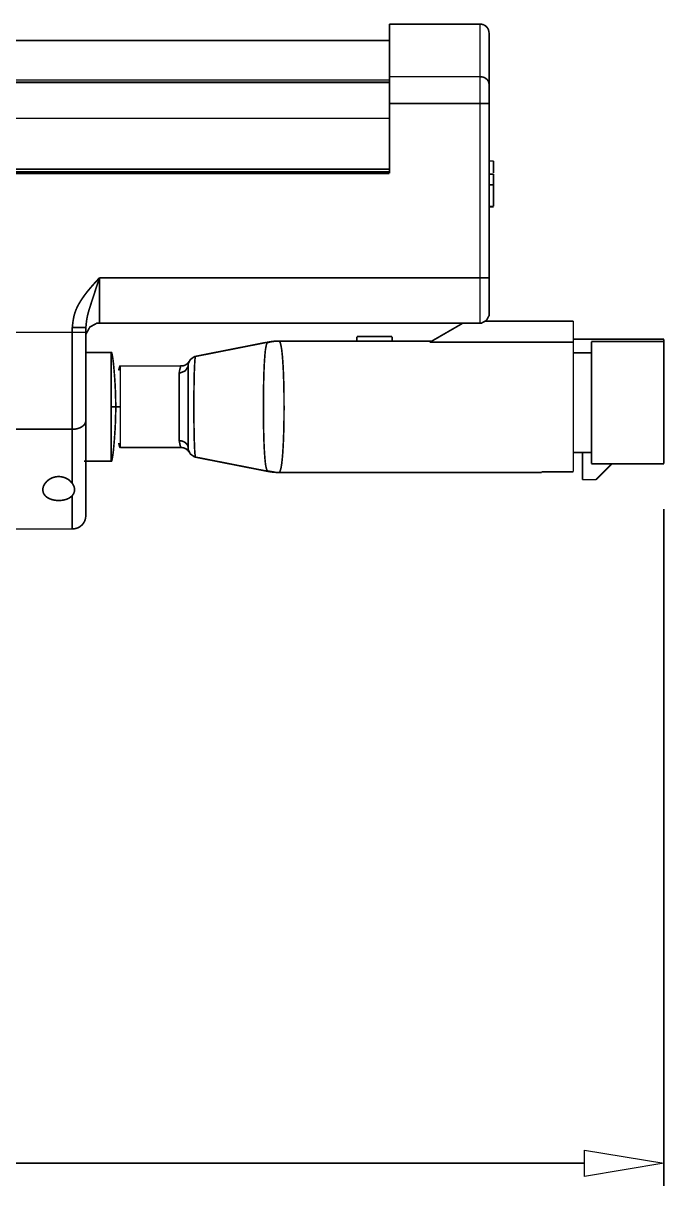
# Model space of a CAD drawing. Extents: x 0.54 to 10.46, y 0.74 to 7.76.
# Drawn here: x 5.853 to 6.967, y 3.991 to 6.012 of the extents above; entities that cross this region are included whole.
import ezdxf

# ---------------------------------------------------------------- set-up
doc = ezdxf.new("R2010")
doc.units = 0
doc.layers.get('0').update_dxf_attribs({"linetype": 'CONTINUOUS'})

msp = doc.modelspace()

# ---------------------------------------------------------------- linework, layer by layer
at = {"color": 0, "const_width": 0.00278}
for points in [[(6.64611, 6.0109), (6.48872, 6.0109)], [(6.48872, 6.0109), (6.48872, 5.91949)], [(6.66183, 5.99517), (6.66178, 5.99556), (6.66178, 5.99593), (6.66162, 5.99707), (6.66157, 5.9975), (6.66151, 5.99783), (6.66146, 5.99826), (6.6614, 5.99858), (6.66118, 5.99935), (6.66114, 5.99972), (6.66092, 6.00049), (6.66081, 6.00082), (6.66049, 6.00157), (6.66038, 6.0019), (6.66015, 6.00222), (6.66, 6.00261), (6.65983, 6.00293), (6.65875, 6.00456), (6.65853, 6.00483), (6.65826, 6.00515), (6.65804, 6.00543), (6.65776, 6.00575), (6.65668, 6.00683), (6.65636, 6.00706), (6.65608, 6.00732), (6.65576, 6.00754), (6.65549, 6.00782), (6.65419, 6.00868), (6.65386, 6.00885), (6.65354, 6.00906), (6.65321, 6.00922), (6.65283, 6.00939), (6.6525, 6.00956), (6.65213, 6.00971), (6.65181, 6.00982), (6.65142, 6.00993), (6.65104, 6.0101), (6.65067, 6.01014), (6.65033, 6.01025), (6.64996, 6.01036), (6.64919, 6.01047), (6.64882, 6.01058), (6.64768, 6.01074), (6.64725, 6.01074), (6.64611, 6.0109)], [(6.48872, 5.98258), (1.84571, 5.98258)], [(6.66183, 5.99517), (6.66183, 5.90619)], [(6.48872, 5.90978), (1.84571, 5.90978)], [(6.48872, 5.91949), (6.64611, 5.91949)], [(6.48872, 5.91949), (6.48872, 5.87294)], [(6.64611, 5.91949), (6.64611, 5.87294)], [(6.66183, 5.90619), (6.66174, 5.90707), (6.66162, 5.9075), (6.66151, 5.90836), (6.66129, 5.90924), (6.66118, 5.90961), (6.66097, 5.91049), (6.66081, 5.91086), (6.66064, 5.91129), (6.66043, 5.91168), (6.66026, 5.91211), (6.66, 5.91249), (6.65978, 5.91287), (6.6595, 5.91325), (6.65924, 5.91357), (6.6589, 5.91396), (6.65864, 5.91428), (6.65831, 5.91461), (6.65799, 5.91499), (6.65761, 5.91531), (6.65722, 5.91558), (6.65647, 5.91624), (6.65608, 5.9165), (6.65565, 5.91678), (6.65528, 5.91704), (6.65483, 5.91726), (6.6544, 5.91754), (6.65397, 5.91775), (6.65349, 5.91797), (6.65306, 5.91813), (6.65256, 5.91835), (6.65213, 5.91851), (6.65164, 5.91868), (6.64919, 5.91922), (6.64865, 5.91928), (6.64768, 5.91938), (6.64714, 5.91943), (6.6466, 5.91943), (6.64611, 5.91949)], [(6.66183, 5.90619), (6.66183, 5.87294)], [(6.48872, 5.75157), (6.48872, 5.87294)], [(6.48872, 5.87294), (6.64611, 5.87294)], [(6.64611, 5.87294), (6.64611, 5.57021)], [(6.64611, 5.87294), (6.66183, 5.87294)], [(6.66183, 5.87294), (6.66183, 5.57021)], [(6.66971, 5.77311), (6.66183, 5.77311)], [(6.66971, 5.75217), (6.66971, 5.77311)], [(6.48872, 5.75418), (1.84571, 5.75418)], [(6.48872, 5.75157), (5.81982, 5.75157)], [(6.66971, 5.75028), (6.66183, 5.75028)], [(6.66971, 5.75022), (6.66183, 5.75022)], [(6.66971, 5.75022), (6.66971, 5.73167)], [(6.66183, 5.73167), (6.66971, 5.73167)], [(6.66971, 5.69433), (6.66971, 5.73167)], [(6.66971, 5.69433), (6.66183, 5.69433)], [(6.66183, 5.69331), (6.66971, 5.69331)], [(5.98508, 5.57021), (5.9834, 5.56836), (5.98167, 5.56646), (5.97831, 5.56278), (5.97661, 5.56087), (5.97493, 5.55903), (5.97157, 5.55524), (5.96832, 5.55143), (5.96669, 5.54949), (5.96511, 5.54758), (5.96354, 5.54563), (5.96203, 5.54362), (5.96044, 5.54161), (5.95893, 5.53961), (5.95751, 5.53754), (5.95606, 5.53554), (5.95324, 5.53131), (5.95188, 5.52919), (5.95057, 5.52701), (5.94933, 5.52479), (5.94808, 5.52263), (5.94694, 5.52035), (5.94586, 5.51807), (5.94482, 5.51579), (5.94385, 5.51346), (5.94299, 5.51112), (5.94217, 5.50874), (5.94146, 5.50635), (5.94086, 5.5039), (5.94032, 5.50146), (5.93983, 5.49903), (5.93907, 5.49403), (5.93842, 5.48904), (5.93815, 5.48649), (5.93788, 5.484)], [(5.96143, 5.484), (5.96164, 5.48583), (5.96197, 5.48942), (5.96218, 5.49126), (5.96235, 5.49306), (5.96257, 5.49485), (5.96283, 5.49664), (5.96311, 5.49849), (5.96343, 5.50028), (5.96376, 5.50201), (5.96414, 5.50379), (5.96451, 5.50553), (5.965, 5.50732), (5.96544, 5.50906), (5.96593, 5.51085), (5.96642, 5.51258), (5.96804, 5.51779), (5.96858, 5.51958), (5.96918, 5.52132), (5.96972, 5.52306), (5.97032, 5.52485), (5.97086, 5.52658), (5.97146, 5.52838), (5.972, 5.53011), (5.97319, 5.53369), (5.97374, 5.53549), (5.97613, 5.54264), (5.97672, 5.54449), (5.97726, 5.54628), (5.97786, 5.54812), (5.97846, 5.54992), (5.98383, 5.56651), (5.98449, 5.56836), (5.98508, 5.57021)], [(5.98508, 5.57021), (5.98508, 5.49154)], [(6.64611, 5.57021), (5.98508, 5.57021)], [(6.64611, 5.57021), (6.64611, 5.49154)], [(6.66183, 5.57021), (6.64611, 5.57021)], [(6.66183, 5.50726), (6.66183, 5.57021)], [(6.64611, 5.49154), (6.64887, 5.49154), (6.65722, 5.49615), (6.66183, 5.5045), (6.66183, 5.50726)], [(5.81982, 5.47542), (5.93782, 5.47542)], [(5.93782, 5.484), (5.96143, 5.484)], [(5.93782, 5.484), (5.93782, 5.47542)], [(5.93782, 5.47542), (5.93782, 5.30707)], [(5.96143, 5.47542), (5.93788, 5.47542)], [(5.96143, 5.484), (5.96143, 5.47542)], [(5.96143, 5.32254), (5.96143, 5.47542)], [(5.98508, 5.49154), (5.9809, 5.49154), (5.96837, 5.48465), (5.96149, 5.47211), (5.96149, 5.46789)], [(5.98508, 5.49154), (6.64611, 5.49154)], [(6.6166, 5.49154), (6.55881, 5.45817)], [(6.65593, 5.49496), (6.80821, 5.49496)], [(6.80821, 5.45817), (6.80821, 5.49496)], [(6.27806, 5.45856), (6.15201, 5.43371)], [(6.27642, 5.45742), (6.27621, 5.45703), (6.27588, 5.45617), (6.27539, 5.45469), (6.27518, 5.45415), (6.27501, 5.45356), (6.27468, 5.45226), (6.27453, 5.4515), (6.27419, 5.44987), (6.27399, 5.449), (6.27382, 5.44803), (6.27371, 5.44706), (6.27339, 5.44499), (6.27322, 5.4439), (6.27311, 5.44276), (6.273, 5.44157), (6.27285, 5.44038), (6.27263, 5.43788), (6.27251, 5.43658), (6.2724, 5.43522), (6.27229, 5.43381), (6.27219, 5.43246), (6.27208, 5.43099), (6.27175, 5.42643), (6.27165, 5.42486), (6.27154, 5.42324), (6.27143, 5.42156), (6.27138, 5.41992), (6.27115, 5.41644), (6.27111, 5.41471), (6.27106, 5.41292), (6.27094, 5.41114), (6.27083, 5.40744), (6.27072, 5.40365), (6.27067, 5.40169), (6.27056, 5.39974), (6.27051, 5.39779), (6.2704, 5.39378), (6.27035, 5.39171), (6.27035, 5.38971), (6.27029, 5.38758), (6.27024, 5.38553), (6.27018, 5.3834), (6.27018, 5.38129), (6.27007, 5.37706), (6.27007, 5.37489), (6.27001, 5.37272), (6.27001, 5.37056), (6.26997, 5.36838), (6.26997, 5.36399), (6.26992, 5.36176), (6.26992, 5.35508), (6.26986, 5.35286), (6.26986, 5.33951), (6.26992, 5.33729), (6.26992, 5.33062), (6.26997, 5.3284), (6.26997, 5.32406), (6.27001, 5.32183), (6.27001, 5.31967), (6.27007, 5.31749), (6.27007, 5.31538), (6.27013, 5.31321), (6.27018, 5.31108), (6.27018, 5.30897), (6.27024, 5.30686), (6.27035, 5.30274), (6.27035, 5.30067), (6.2704, 5.29867), (6.27046, 5.2966), (6.27051, 5.29465), (6.27056, 5.29264), (6.27067, 5.29069), (6.27083, 5.285), (6.27094, 5.28131), (6.27106, 5.27946), (6.27111, 5.27767), (6.27115, 5.27593), (6.27126, 5.27419), (6.27138, 5.27251), (6.27143, 5.27083), (6.27175, 5.26594), (6.27197, 5.26292), (6.27219, 5.25999), (6.2724, 5.25717), (6.27251, 5.25586), (6.27263, 5.2545), (6.27285, 5.25201), (6.273, 5.25082), (6.27322, 5.24854), (6.27339, 5.2474), (6.27371, 5.24533), (6.27382, 5.24436), (6.27399, 5.24343), (6.27419, 5.24251), (6.27453, 5.24089), (6.27485, 5.23947), (6.27501, 5.23882), (6.27518, 5.23828), (6.27539, 5.23768), (6.27572, 5.23671), (6.27621, 5.2354), (6.27642, 5.23497)], [(6.27642, 5.45742), (6.27701, 5.45757), (6.27832, 5.4579), (6.27892, 5.45806), (6.27957, 5.45822), (6.28017, 5.45833), (6.28147, 5.45865), (6.28212, 5.45876), (6.28271, 5.45893), (6.28467, 5.45925), (6.28526, 5.45936), (6.28657, 5.45958), (6.28717, 5.45969), (6.28847, 5.45979), (6.28911, 5.4599), (6.29107, 5.46007), (6.29172, 5.46007), (6.29232, 5.46013), (6.29297, 5.46018), (6.29362, 5.46018), (6.29428, 5.46024), (6.29492, 5.46024), (6.29557, 5.46029), (6.29688, 5.46029)], [(6.27642, 5.45742), (6.27642, 5.45742), (6.27647, 5.45751), (6.27647, 5.45751), (6.27658, 5.45763), (6.27658, 5.45763), (6.27664, 5.45774), (6.27664, 5.45774), (6.27664, 5.45779), (6.27669, 5.45785), (6.27669, 5.45785), (6.27669, 5.45785), (6.27681, 5.4579), (6.27681, 5.4579), (6.27681, 5.45796), (6.27686, 5.45801), (6.27686, 5.45801), (6.27686, 5.45801), (6.27696, 5.45806), (6.27696, 5.45806), (6.27696, 5.45811), (6.27707, 5.45811), (6.27707, 5.45811), (6.27707, 5.45817), (6.27718, 5.45822), (6.27718, 5.45822), (6.27718, 5.45822), (6.27729, 5.45828), (6.27729, 5.45828), (6.27729, 5.45828), (6.2774, 5.45833), (6.2774, 5.45833), (6.2774, 5.45833), (6.27756, 5.45839), (6.27756, 5.45839), (6.27756, 5.45839), (6.27767, 5.45839), (6.27767, 5.45839), (6.27783, 5.45844), (6.27783, 5.45844), (6.27794, 5.4585), (6.27794, 5.4585), (6.27806, 5.45856)], [(6.29688, 5.46029), (6.29324, 5.46029), (6.29286, 5.46024), (6.29167, 5.46024), (6.29129, 5.46018), (6.29053, 5.46018), (6.29021, 5.46013), (6.28982, 5.46013), (6.28944, 5.46007), (6.28907, 5.46007), (6.28868, 5.46001), (6.28836, 5.45996), (6.28797, 5.45996), (6.2876, 5.4599), (6.28728, 5.45985), (6.28689, 5.45985), (6.285, 5.45958), (6.28461, 5.45958), (6.28386, 5.45947), (6.28347, 5.45936), (6.28082, 5.45899), (6.28039, 5.45893), (6.28, 5.45882), (6.27924, 5.45871), (6.27881, 5.45865), (6.27849, 5.45861), (6.27806, 5.45856)], [(6.30572, 5.34619), (6.30567, 5.3481), (6.30567, 5.35926), (6.30561, 5.36111), (6.30561, 5.36664), (6.30556, 5.36849), (6.30556, 5.37033), (6.3055, 5.37218), (6.3055, 5.37397), (6.30544, 5.37582), (6.30539, 5.37761), (6.30539, 5.37939), (6.30533, 5.38118), (6.30533, 5.38297), (6.30524, 5.38644), (6.30518, 5.38824), (6.30512, 5.38997), (6.30507, 5.39165), (6.30501, 5.39339), (6.30485, 5.39844), (6.30479, 5.40007), (6.30474, 5.40175), (6.30469, 5.40338), (6.30464, 5.40494), (6.30453, 5.40657), (6.30442, 5.40972), (6.30431, 5.41124), (6.30419, 5.41428), (6.3041, 5.41575), (6.30404, 5.41726), (6.30393, 5.41868), (6.30382, 5.42014), (6.30376, 5.42156), (6.30365, 5.42296), (6.3036, 5.42432), (6.3035, 5.42567), (6.30317, 5.42958), (6.30311, 5.43083), (6.3029, 5.43332), (6.30279, 5.43451), (6.30246, 5.43793), (6.30236, 5.43901), (6.30219, 5.44011), (6.30186, 5.44319), (6.30176, 5.44412), (6.3016, 5.4451), (6.30149, 5.44601), (6.30138, 5.44689), (6.30122, 5.44775), (6.30111, 5.44862), (6.30094, 5.44938), (6.30083, 5.45019), (6.30072, 5.45096), (6.3004, 5.45236), (6.30024, 5.45301), (6.30013, 5.45367), (6.29981, 5.45486), (6.29969, 5.4554), (6.29953, 5.45594), (6.29921, 5.45692), (6.2991, 5.45736), (6.29893, 5.45779), (6.29878, 5.45817), (6.29844, 5.45882), (6.29833, 5.4591), (6.29818, 5.45936), (6.29769, 5.45985), (6.29719, 5.46018), (6.29688, 5.46029)], [(6.29688, 5.46029), (6.56256, 5.46029)], [(6.43235, 5.46821), (6.43235, 5.46029)], [(6.49343, 5.46821), (6.43235, 5.46821)], [(6.49343, 5.46821), (6.49343, 5.46029)], [(6.55881, 5.45817), (6.80821, 5.45817)], [(6.9656, 5.46343), (6.80821, 5.46343)], [(6.80821, 5.23318), (6.80821, 5.45817)], [(6.83968, 5.45953), (6.9656, 5.45953)], [(6.83968, 5.45953), (6.83968, 5.24707)], [(6.9656, 5.46343), (6.9656, 5.45953)], [(6.9656, 5.45953), (6.9656, 5.24707)], [(6.00553, 5.44065), (5.96143, 5.44065)], [(6.00738, 5.43522), (6.00732, 5.4356), (6.00722, 5.43599), (6.00717, 5.43631), (6.00711, 5.43668), (6.00694, 5.43767), (6.00678, 5.43847), (6.00667, 5.43892), (6.00657, 5.43907), (6.00651, 5.43929), (6.00651, 5.43946), (6.00646, 5.43956), (6.00635, 5.43972), (6.00618, 5.44006), (6.00613, 5.44011), (6.00608, 5.44021), (6.00603, 5.44026), (6.00597, 5.44032), (6.00597, 5.44032), (6.00592, 5.44038), (6.00586, 5.44043), (6.00586, 5.44043), (6.00575, 5.44054), (6.00575, 5.44054), (6.00564, 5.4406), (6.00564, 5.4406), (6.00564, 5.4406), (6.00553, 5.44065), (6.00553, 5.44065)], [(6.00553, 5.44065), (6.00553, 5.43599)], [(6.0134, 5.34619), (6.01335, 5.34825), (6.01335, 5.35032), (6.01324, 5.35444), (6.01324, 5.3565), (6.01313, 5.36062), (6.01313, 5.36268), (6.01307, 5.36469), (6.01303, 5.36675), (6.01292, 5.36876), (6.01286, 5.37082), (6.01281, 5.37283), (6.01258, 5.37685), (6.01253, 5.37879), (6.01243, 5.38081), (6.01221, 5.38471), (6.01178, 5.39231), (6.01161, 5.39415), (6.01139, 5.39774), (6.01124, 5.39953), (6.01112, 5.40126), (6.01096, 5.40294), (6.01085, 5.40462), (6.01074, 5.40625), (6.01058, 5.40788), (6.01047, 5.40944), (6.01031, 5.41103), (6.01019, 5.41254), (6.01004, 5.41401), (6.00993, 5.41547), (6.00976, 5.41689), (6.00965, 5.41829), (6.0095, 5.41971), (6.00939, 5.42101), (6.00922, 5.42231), (6.00911, 5.42356), (6.00896, 5.42475), (6.00885, 5.42589), (6.00868, 5.42703), (6.00857, 5.42806), (6.0084, 5.42904), (6.00831, 5.42996), (6.00814, 5.43078), (6.00792, 5.4324), (6.00776, 5.43311), (6.00765, 5.43381), (6.00749, 5.43451), (6.00738, 5.43522)], [(6.80821, 5.43983), (6.83968, 5.43983)], [(6.02126, 5.41704), (6.02121, 5.41704), (6.02115, 5.41699), (6.02115, 5.41699), (6.02106, 5.41699), (6.02106, 5.41699), (6.021, 5.41694), (6.021, 5.41694), (6.021, 5.41694), (6.02089, 5.41689), (6.02089, 5.41689), (6.02089, 5.41689), (6.02078, 5.41683), (6.02078, 5.41683), (6.02067, 5.41672), (6.02061, 5.41672), (6.02056, 5.41661), (6.02056, 5.41661), (6.02051, 5.41661), (6.02046, 5.4165), (6.02046, 5.4165), (6.0204, 5.41644), (6.02018, 5.41601), (6.02018, 5.4159), (6.02007, 5.41581), (6.01981, 5.41499), (6.01981, 5.41476), (6.01964, 5.41411)], [(6.12711, 5.41704), (6.02126, 5.41704)], [(6.12358, 5.40517), (6.12554, 5.405), (6.13411, 5.40853), (6.13911, 5.41629), (6.13932, 5.41824)], [(6.14106, 5.42551), (6.1409, 5.42518), (6.14074, 5.42492), (6.14051, 5.42458), (6.14031, 5.42432), (6.14014, 5.42399), (6.13992, 5.42372), (6.13971, 5.42339), (6.13954, 5.42312), (6.13926, 5.42285), (6.13906, 5.42253), (6.13883, 5.42231), (6.13861, 5.42199), (6.13786, 5.42122), (6.13704, 5.42057), (6.13678, 5.42031), (6.1365, 5.42008), (6.13618, 5.41992), (6.1359, 5.41971), (6.13558, 5.41949), (6.13525, 5.41932), (6.13499, 5.41911), (6.134, 5.41862), (6.13374, 5.41846), (6.13336, 5.41829), (6.13303, 5.41818), (6.13271, 5.41803), (6.13206, 5.41781), (6.13167, 5.41769), (6.13135, 5.41758), (6.13103, 5.41754), (6.13064, 5.41743), (6.13032, 5.41737), (6.12993, 5.41732), (6.12961, 5.41726), (6.12924, 5.41721), (6.1289, 5.41715), (6.12858, 5.41715), (6.12819, 5.4171), (6.12782, 5.4171), (6.1275, 5.41704), (6.12711, 5.41704)], [(6.15201, 5.43371), (6.15018, 5.43338), (6.1429, 5.42828), (6.13932, 5.42079), (6.13932, 5.41824)], [(6.13932, 5.41824), (6.13932, 5.27414)], [(6.15201, 5.43371), (6.15181, 5.43326), (6.15169, 5.433), (6.15158, 5.43261), (6.15142, 5.43218), (6.15132, 5.43158), (6.15126, 5.43088), (6.15115, 5.43007), (6.15104, 5.4291), (6.15093, 5.42806), (6.15082, 5.42686), (6.15072, 5.42562), (6.15061, 5.42426), (6.15056, 5.42275), (6.15044, 5.42122), (6.15039, 5.41954), (6.15028, 5.41781), (6.15018, 5.41601), (6.15012, 5.41407), (6.15001, 5.41206), (6.14996, 5.41), (6.1499, 5.40782), (6.14979, 5.4056), (6.14974, 5.40326), (6.14968, 5.40088), (6.14963, 5.39844), (6.14958, 5.39589), (6.14947, 5.39068), (6.14942, 5.38797), (6.14936, 5.38519), (6.14931, 5.38238), (6.14931, 5.37956), (6.14919, 5.37369), (6.14919, 5.37076), (6.14914, 5.36778), (6.14914, 5.36475), (6.14908, 5.36171), (6.14908, 5.33083), (6.14914, 5.32781), (6.14914, 5.32476), (6.14919, 5.32178), (6.14919, 5.31885), (6.14931, 5.31299), (6.14931, 5.31017), (6.14942, 5.30464), (6.14947, 5.30192), (6.14958, 5.29671), (6.14963, 5.29417), (6.14968, 5.29172), (6.14979, 5.28694), (6.1499, 5.28467), (6.15001, 5.28033), (6.15012, 5.27832), (6.15018, 5.27636), (6.15028, 5.27453), (6.15039, 5.27274), (6.15044, 5.27106), (6.15056, 5.26953), (6.15061, 5.26807), (6.15072, 5.26676), (6.15082, 5.26563), (6.15093, 5.26454), (6.15104, 5.26361), (6.15115, 5.26281), (6.15121, 5.2621), (6.15132, 5.26144), (6.15142, 5.26085), (6.15158, 5.26036), (6.15181, 5.2595), (6.15201, 5.25874)], [(6.01958, 5.41411), (6.01833, 5.40918)], [(6.12358, 5.40517), (6.12358, 5.28728)], [(6.00553, 5.34619), (6.0134, 5.34619)], [(6.00726, 5.25646), (6.00738, 5.25717), (6.00754, 5.25786), (6.00776, 5.25928), (6.00792, 5.2601), (6.00803, 5.26085), (6.00819, 5.26172), (6.00831, 5.26258), (6.00846, 5.26357), (6.00857, 5.2646), (6.00874, 5.26563), (6.00885, 5.26676), (6.009, 5.26796), (6.00917, 5.26921), (6.00928, 5.27051), (6.00944, 5.27181), (6.00956, 5.27317), (6.00971, 5.27458), (6.00982, 5.27599), (6.00999, 5.2775), (6.0101, 5.27897), (6.01025, 5.28049), (6.01036, 5.28207), (6.01053, 5.28364), (6.01064, 5.28526), (6.01079, 5.28694), (6.0109, 5.28863), (6.01107, 5.29031), (6.01118, 5.2921), (6.01133, 5.29389), (6.01144, 5.29568), (6.01156, 5.29753), (6.01172, 5.29937), (6.01193, 5.30317), (6.0121, 5.30512), (6.01215, 5.30707), (6.01226, 5.30903), (6.01258, 5.31506), (6.01269, 5.31711), (6.01275, 5.31912), (6.01286, 5.32118), (6.01303, 5.32736), (6.01307, 5.32949), (6.01318, 5.33361), (6.01324, 5.33572), (6.01329, 5.33778), (6.01329, 5.3399), (6.01335, 5.34201), (6.01335, 5.34413), (6.0134, 5.34619)], [(6.0134, 5.34619), (6.02126, 5.34619)], [(6.29688, 5.2321), (6.29704, 5.23215), (6.29719, 5.23226), (6.29742, 5.23236), (6.29775, 5.23258), (6.29812, 5.23296), (6.29844, 5.23351), (6.29893, 5.23465), (6.29943, 5.23611), (6.29992, 5.2379), (6.30007, 5.23856), (6.3004, 5.23996), (6.30057, 5.24072), (6.30072, 5.24154), (6.30083, 5.24235), (6.30117, 5.24408), (6.30126, 5.24501), (6.3016, 5.24696), (6.30171, 5.24799), (6.30181, 5.24908), (6.30197, 5.25011), (6.30208, 5.25125), (6.30225, 5.25239), (6.30246, 5.25478), (6.30257, 5.25603), (6.30274, 5.25726), (6.30296, 5.25988), (6.30317, 5.26258), (6.30339, 5.2654), (6.3036, 5.26833), (6.30371, 5.26986), (6.30376, 5.27138), (6.3041, 5.2761), (6.30414, 5.27772), (6.30425, 5.27935), (6.30431, 5.28103), (6.30442, 5.28271), (6.30447, 5.2844), (6.30458, 5.28614), (6.30464, 5.28787), (6.30469, 5.28965), (6.30474, 5.29139), (6.30479, 5.29324), (6.3049, 5.29503), (6.30507, 5.30057), (6.30528, 5.30817), (6.30533, 5.31011), (6.30533, 5.31207), (6.30539, 5.31396), (6.30544, 5.31597), (6.30544, 5.31793), (6.3055, 5.31993), (6.30556, 5.32189), (6.30556, 5.32389), (6.30561, 5.3259), (6.30561, 5.32992), (6.30567, 5.33192), (6.30567, 5.34006), (6.30572, 5.34212), (6.30572, 5.34619)], [(5.93782, 5.30707), (5.93853, 5.30713), (5.93983, 5.30724), (5.94054, 5.30724), (5.94119, 5.30729), (5.94185, 5.3074), (5.94314, 5.30751), (5.9451, 5.30783), (5.94569, 5.30794), (5.94635, 5.30811), (5.94694, 5.30826), (5.9476, 5.30843), (5.94819, 5.3086), (5.94879, 5.30881), (5.94933, 5.30903), (5.95053, 5.30946), (5.95107, 5.30974), (5.95161, 5.30994), (5.95215, 5.31022), (5.95264, 5.31049), (5.95318, 5.31076), (5.95367, 5.31108), (5.95415, 5.31136), (5.95458, 5.31168), (5.95508, 5.31196), (5.95638, 5.31293), (5.95676, 5.31332), (5.95719, 5.31364), (5.95757, 5.31401), (5.9579, 5.3144), (5.95828, 5.31472), (5.95856, 5.31511), (5.95921, 5.31586), (5.95947, 5.31629), (5.95975, 5.31668), (5.95996, 5.31706), (5.96018, 5.31749), (5.96039, 5.31787), (5.96056, 5.31831), (5.96072, 5.31868), (5.96089, 5.31912), (5.96121, 5.32042), (5.96126, 5.32081), (5.96143, 5.3221), (5.96143, 5.32254)], [(5.96143, 5.32254), (5.96126, 5.32124), (5.96115, 5.32081), (5.9611, 5.32042), (5.96067, 5.31868), (5.9605, 5.31831), (5.96035, 5.31787), (5.96013, 5.31749), (5.95996, 5.31706), (5.95969, 5.31668), (5.95947, 5.31629), (5.95921, 5.31586), (5.95888, 5.31549), (5.95861, 5.31511), (5.95828, 5.31472), (5.95719, 5.31364), (5.95676, 5.31332), (5.95638, 5.31293), (5.95508, 5.31196), (5.95458, 5.31168), (5.95415, 5.31136), (5.95367, 5.31108), (5.95313, 5.31076), (5.95264, 5.31049), (5.9521, 5.31022), (5.95161, 5.30994), (5.95101, 5.30974), (5.95047, 5.30946), (5.94993, 5.30925), (5.94933, 5.30903), (5.94879, 5.30881), (5.94819, 5.3086), (5.94754, 5.30843), (5.94635, 5.30811), (5.94504, 5.30778), (5.94444, 5.30767), (5.94314, 5.30746), (5.94249, 5.3074), (5.94185, 5.30729), (5.94119, 5.30724), (5.94049, 5.30718), (5.93983, 5.30718), (5.93918, 5.30713), (5.93853, 5.30713), (5.93788, 5.30707)], [(5.96143, 5.1575), (5.96143, 5.32254)], [(5.81982, 5.30707), (5.93782, 5.30707)], [(5.93782, 5.30707), (5.93782, 5.21317)], [(6.01839, 5.28321), (6.0185, 5.28267), (6.01861, 5.28233), (6.01872, 5.28179), (6.01882, 5.28147), (6.01888, 5.28119), (6.01899, 5.28087), (6.0191, 5.28033), (6.01921, 5.28006), (6.01926, 5.27974), (6.01932, 5.27946), (6.01942, 5.27914), (6.01947, 5.27881), (6.01958, 5.27854), (6.01964, 5.27821), (6.01969, 5.27794), (6.01981, 5.27761), (6.01986, 5.27735), (6.01992, 5.27713), (6.02001, 5.27692), (6.02013, 5.27647), (6.02024, 5.27632), (6.02029, 5.27621), (6.02035, 5.27604), (6.0204, 5.27593), (6.02056, 5.27576), (6.02061, 5.27567), (6.02072, 5.27561), (6.02083, 5.2755), (6.02094, 5.2755), (6.02094, 5.2755), (6.02106, 5.27544), (6.02106, 5.27544), (6.02106, 5.27544), (6.02121, 5.27539), (6.02121, 5.27539)], [(6.02126, 5.27539), (6.12711, 5.27539)], [(6.13932, 5.27414), (6.13911, 5.27544), (6.13911, 5.27576), (6.139, 5.27642), (6.13894, 5.27669), (6.13883, 5.27701), (6.13878, 5.27735), (6.13867, 5.27767), (6.13857, 5.27794), (6.13846, 5.27826), (6.1384, 5.2786), (6.13824, 5.27886), (6.13813, 5.27919), (6.13797, 5.27946), (6.13781, 5.27979), (6.13764, 5.28006), (6.13743, 5.28033), (6.1371, 5.28087), (6.13644, 5.28168), (6.13618, 5.28196), (6.13596, 5.28222), (6.13547, 5.28271), (6.13519, 5.28293), (6.13499, 5.28321), (6.13417, 5.28386), (6.13385, 5.28407), (6.13357, 5.28429), (6.13325, 5.28444), (6.13297, 5.28467), (6.13265, 5.28489), (6.13135, 5.28554), (6.13097, 5.28569), (6.13064, 5.28586), (6.13032, 5.28597), (6.12993, 5.28614), (6.12961, 5.28624), (6.12885, 5.28646), (6.12853, 5.28657), (6.12815, 5.28668), (6.12739, 5.28678), (6.12701, 5.28689), (6.12668, 5.28689), (6.12631, 5.28694), (6.12587, 5.287), (6.12472, 5.28717), (6.12435, 5.28717), (6.12358, 5.28728)], [(6.12711, 5.27539), (6.1275, 5.27533), (6.12782, 5.27533), (6.12858, 5.27522), (6.1289, 5.27522), (6.12924, 5.27518), (6.12961, 5.27512), (6.12993, 5.27507), (6.13069, 5.27496), (6.13103, 5.2749), (6.13167, 5.27468), (6.13206, 5.27458), (6.13271, 5.27436), (6.13303, 5.27419), (6.13336, 5.27408), (6.13374, 5.27393), (6.134, 5.27376), (6.13499, 5.27328), (6.13531, 5.27306), (6.13558, 5.27289), (6.1359, 5.27274), (6.13618, 5.27251), (6.1365, 5.27229), (6.13732, 5.27165), (6.13758, 5.27138), (6.13786, 5.27115), (6.13813, 5.27089), (6.1384, 5.27067), (6.13926, 5.26958), (6.13954, 5.26932), (6.13971, 5.26899), (6.13992, 5.26872), (6.14014, 5.26839), (6.14031, 5.26812), (6.14051, 5.26779), (6.14074, 5.26753), (6.1409, 5.26719), (6.14111, 5.26687)], [(6.13932, 5.27414), (6.13932, 5.27165), (6.1429, 5.26417), (6.15018, 5.25906), (6.15201, 5.25868)], [(6.00553, 5.25179), (6.00553, 5.25179), (6.00564, 5.25179), (6.00564, 5.25179), (6.00564, 5.25185), (6.00575, 5.25185), (6.00575, 5.25185), (6.00575, 5.2519), (6.00586, 5.2519), (6.00586, 5.2519), (6.00586, 5.2519), (6.00592, 5.25201), (6.00592, 5.25201), (6.00592, 5.25206), (6.00603, 5.25211), (6.00603, 5.25211), (6.00618, 5.25222), (6.00618, 5.25233), (6.00624, 5.25239), (6.00635, 5.25261), (6.0064, 5.25276), (6.00646, 5.25288), (6.00662, 5.25336), (6.00683, 5.25424), (6.00689, 5.2545), (6.00694, 5.25483), (6.007, 5.2551), (6.00717, 5.25608), (6.00722, 5.25646)], [(6.00553, 5.25581), (6.00553, 5.25179)], [(6.27806, 5.23389), (6.15201, 5.25868)], [(6.83968, 5.26671), (6.80821, 5.26671)], [(6.82394, 5.21951), (6.82394, 5.26671)], [(5.95811, 5.25179), (6.00553, 5.25179)], [(6.27642, 5.23497), (6.27806, 5.23454), (6.29215, 5.2321), (6.29688, 5.2321)], [(6.27806, 5.23389), (6.27794, 5.23394), (6.27789, 5.23394), (6.27778, 5.23394), (6.27778, 5.23394), (6.27767, 5.234), (6.27767, 5.234), (6.27756, 5.23406), (6.27756, 5.23406), (6.2775, 5.23406), (6.2774, 5.2341), (6.2774, 5.2341), (6.2774, 5.2341), (6.27729, 5.23415), (6.27729, 5.23415), (6.27718, 5.23421), (6.27718, 5.23421), (6.27707, 5.23426), (6.27707, 5.23426), (6.27696, 5.23432), (6.27692, 5.23438), (6.27686, 5.23443), (6.27686, 5.23443), (6.27686, 5.23443), (6.27681, 5.23449), (6.27681, 5.23449), (6.27675, 5.23454), (6.27669, 5.2346), (6.27669, 5.2346), (6.27664, 5.23469), (6.27664, 5.23469), (6.27658, 5.23475), (6.27658, 5.23475), (6.27653, 5.23481), (6.27647, 5.23486), (6.27647, 5.23486), (6.27642, 5.23492), (6.27642, 5.23497), (6.27642, 5.23497)], [(6.27806, 5.23389), (6.27838, 5.23383), (6.27919, 5.23367), (6.27951, 5.23361), (6.27979, 5.23356), (6.28011, 5.23356), (6.28093, 5.2334), (6.28125, 5.23335), (6.28207, 5.23318), (6.28239, 5.23318), (6.28267, 5.23313), (6.28299, 5.23307), (6.28326, 5.23301), (6.28353, 5.23301), (6.28381, 5.23296), (6.28413, 5.23292), (6.2844, 5.23286), (6.28467, 5.23286), (6.28494, 5.23281), (6.28526, 5.23275), (6.28554, 5.23275), (6.28586, 5.23269), (6.28614, 5.23264), (6.2864, 5.23264), (6.28668, 5.23258), (6.287, 5.23253), (6.28728, 5.23253), (6.28754, 5.23247), (6.28782, 5.23247), (6.28814, 5.23242), (6.28868, 5.23242), (6.28896, 5.23236), (6.28928, 5.23236), (6.28956, 5.23232), (6.29015, 5.23232), (6.29042, 5.23226), (6.29101, 5.23226), (6.29129, 5.23221), (6.29221, 5.23221), (6.29249, 5.23215), (6.29368, 5.23215), (6.29394, 5.2321), (6.29688, 5.2321)], [(6.75315, 5.23318), (6.80821, 5.23318)], [(6.75315, 5.23318), (6.75315, 5.2321)], [(6.83968, 5.24701), (6.9656, 5.24701)], [(6.84754, 5.21951), (6.87511, 5.24707)], [(5.93782, 5.21317), (5.93733, 5.21376), (5.93679, 5.21436), (5.93631, 5.21496), (5.93576, 5.21556), (5.93522, 5.2161), (5.93468, 5.21669), (5.93349, 5.21778), (5.93153, 5.2194), (5.93083, 5.21989), (5.92931, 5.22086), (5.92768, 5.22174), (5.92681, 5.22211), (5.92594, 5.22254), (5.92503, 5.22287), (5.92415, 5.22325), (5.92219, 5.22379), (5.92128, 5.22407), (5.91922, 5.2245), (5.91824, 5.22467), (5.91721, 5.22478), (5.91618, 5.22483), (5.9151, 5.22488), (5.91407, 5.22493), (5.912, 5.22483), (5.91097, 5.22472), (5.90989, 5.22461), (5.9089, 5.22444), (5.90788, 5.22424), (5.9069, 5.22401), (5.90593, 5.22374), (5.905, 5.22342), (5.90403, 5.22314), (5.90315, 5.22276), (5.90224, 5.22239), (5.90136, 5.222), (5.89893, 5.22071), (5.89817, 5.22021), (5.89746, 5.21972), (5.89671, 5.21924), (5.896, 5.21869), (5.89535, 5.21815), (5.89475, 5.21761), (5.8941, 5.21707), (5.8935, 5.21653), (5.89296, 5.21593), (5.89242, 5.21539), (5.89187, 5.21479), (5.89139, 5.21419), (5.89094, 5.2136), (5.89051, 5.21294), (5.88965, 5.21175), (5.88932, 5.2111), (5.88894, 5.2105), (5.88861, 5.20985), (5.88835, 5.20925), (5.88781, 5.20796), (5.88758, 5.20736), (5.88743, 5.20671), (5.88721, 5.20606), (5.8871, 5.20546), (5.88693, 5.20481), (5.88683, 5.20415), (5.88678, 5.20356), (5.88672, 5.2029), (5.88672, 5.20107), (5.88678, 5.20042), (5.88683, 5.19982), (5.88693, 5.19917), (5.8871, 5.19857), (5.88721, 5.19797), (5.88786, 5.19618), (5.88813, 5.19558), (5.8884, 5.19504), (5.88872, 5.19444), (5.88986, 5.19282), (5.89074, 5.19174), (5.89128, 5.19125), (5.89176, 5.19075), (5.89231, 5.19026), (5.8935, 5.18929), (5.89546, 5.18799), (5.89621, 5.18756), (5.89692, 5.18718), (5.89768, 5.18679), (5.89849, 5.18642), (5.89936, 5.18608), (5.90018, 5.18576), (5.90192, 5.18511), (5.90283, 5.1849), (5.90381, 5.18463), (5.90474, 5.1844), (5.90571, 5.18419), (5.90668, 5.18403), (5.90771, 5.18386), (5.90869, 5.18371), (5.91075, 5.18349), (5.91282, 5.18338), (5.91601, 5.18338), (5.91704, 5.18343), (5.92014, 5.18375), (5.92307, 5.18425), (5.92404, 5.18446), (5.92497, 5.18468), (5.92594, 5.18494), (5.92681, 5.18522), (5.92774, 5.18554), (5.9286, 5.18582), (5.92942, 5.18619), (5.93024, 5.18653), (5.93104, 5.1869), (5.93181, 5.18728), (5.93251, 5.18767), (5.93321, 5.1881), (5.93451, 5.18896), (5.93571, 5.18994), (5.93625, 5.19038), (5.93679, 5.19092), (5.93733, 5.1914), (5.93782, 5.19189)], [(5.93782, 5.21317), (5.93815, 5.21272), (5.93837, 5.21229), (5.93864, 5.21186), (5.93892, 5.21137), (5.93918, 5.21094), (5.9394, 5.2105), (5.93967, 5.21007), (5.94011, 5.20921), (5.94032, 5.20871), (5.94054, 5.20828), (5.94069, 5.20785), (5.94092, 5.20742), (5.94108, 5.20692), (5.94119, 5.20649), (5.94135, 5.20606), (5.94146, 5.20562), (5.94157, 5.20514), (5.94168, 5.20426), (5.94174, 5.20378), (5.94174, 5.20335), (5.94179, 5.2029), (5.94179, 5.20193), (5.94174, 5.2015), (5.94174, 5.20107), (5.94168, 5.20057), (5.94163, 5.20014), (5.94151, 5.19917), (5.94129, 5.19829), (5.94114, 5.19781), (5.94103, 5.19738), (5.94069, 5.1965), (5.94049, 5.19607), (5.94032, 5.19558), (5.94006, 5.19515), (5.93983, 5.19476), (5.93929, 5.1939), (5.93901, 5.19353), (5.93875, 5.19308), (5.93847, 5.19271), (5.93815, 5.19228), (5.93782, 5.19189)], [(6.29688, 5.2321), (6.75315, 5.2321)], [(6.82394, 5.21951), (6.84754, 5.21951)], [(5.93782, 5.1339), (5.93901, 5.134), (5.93956, 5.13406), (5.94015, 5.13411), (5.94075, 5.13422), (5.94129, 5.13428), (5.94189, 5.13439), (5.94243, 5.1345), (5.94303, 5.1346), (5.94358, 5.13471), (5.94417, 5.13482), (5.94472, 5.13499), (5.94526, 5.1351), (5.94581, 5.13531), (5.94635, 5.13547), (5.94797, 5.13612), (5.94846, 5.13639), (5.949, 5.13667), (5.94949, 5.13693), (5.94997, 5.13726), (5.95047, 5.13753), (5.95193, 5.13851), (5.95281, 5.13926), (5.95329, 5.13965), (5.95415, 5.1404), (5.95454, 5.14079), (5.95492, 5.14122), (5.95535, 5.1416), (5.95574, 5.14204), (5.95611, 5.14253), (5.95643, 5.14296), (5.95682, 5.14344), (5.95714, 5.14388), (5.95811, 5.14535), (5.95839, 5.14583), (5.95865, 5.14638), (5.95921, 5.14735), (5.95947, 5.14789), (5.95964, 5.14844), (5.96007, 5.14953), (5.96039, 5.15061), (5.9605, 5.15121), (5.96067, 5.15175), (5.96078, 5.15229), (5.96089, 5.15289), (5.96094, 5.15343), (5.96104, 5.15403), (5.96115, 5.15457), (5.96126, 5.15576), (5.96132, 5.15631), (5.96143, 5.1575)], [(5.81982, 5.1339), (5.93782, 5.1339)]]:
    msp.add_lwpolyline(points, dxfattribs=at)
at = {"color": 250, "const_width": 0.00278}
for points in [[(6.64611, 6.0109), (6.64611, 5.91949)], [(6.48872, 5.91374), (1.84571, 5.91374)], [(1.84571, 5.9094), (6.48872, 5.9094)], [(6.48872, 5.84717), (1.84571, 5.84717)], [(6.48872, 5.7589), (1.84571, 5.7589)], [(6.00553, 5.43599), (6.00553, 5.34619)], [(6.02126, 5.34619), (6.02126, 5.41704)], [(6.12358, 5.40517), (6.12364, 5.40565), (6.12375, 5.40608), (6.12386, 5.40707), (6.12397, 5.40756), (6.12403, 5.40804), (6.12414, 5.40847), (6.12418, 5.40896), (6.12429, 5.4094), (6.1244, 5.40989), (6.12446, 5.41032), (6.12489, 5.41206), (6.125, 5.41243), (6.12511, 5.41287), (6.12522, 5.41325), (6.12538, 5.41363), (6.12549, 5.41401), (6.1256, 5.41433), (6.12576, 5.41471), (6.12592, 5.41504), (6.12603, 5.41531), (6.12619, 5.41564), (6.12631, 5.4159), (6.12646, 5.41613), (6.12663, 5.41639), (6.12674, 5.41661), (6.12706, 5.4171), (6.12711, 5.41721), (6.12717, 5.41726), (6.12717, 5.41732), (6.12728, 5.41732), (6.12728, 5.41732), (6.12722, 5.41732), (6.12717, 5.41715), (6.12717, 5.41715), (6.12711, 5.41699)], [(6.00553, 5.34619), (6.00553, 5.25581)], [(6.02126, 5.27539), (6.02126, 5.34619)], [(6.12711, 5.27539), (6.12674, 5.27576), (6.12663, 5.27593), (6.12651, 5.27604), (6.12631, 5.27636), (6.12625, 5.27653), (6.12614, 5.27675), (6.12603, 5.27692), (6.12571, 5.27772), (6.1256, 5.27806), (6.12538, 5.27881), (6.12517, 5.27968), (6.12494, 5.28065), (6.12478, 5.28114), (6.12468, 5.28174), (6.12457, 5.28228), (6.12446, 5.28288), (6.12429, 5.28347), (6.12418, 5.28407), (6.12408, 5.28472), (6.12392, 5.28532), (6.12358, 5.28728)], [(5.93782, 5.19189), (5.93782, 5.1339)]]:
    msp.add_lwpolyline(points, dxfattribs=at)
at = {"color": 0, "const_width": 0.00278}
for points in [[(6.15201, 5.25874), (6.15201, 5.25874)], [(6.9656, 5.24701), (6.9656, 5.24701)], [(6.9656, 4.03222), (6.9656, 4.03222)]]:
    msp.add_lwpolyline(points, close=True, dxfattribs=at)
at = {"color": 9, "const_width": 0.00278}
for points in [[(6.9656, 5.16835), (6.9656, 3.99283)], [(1.50022, 4.03222), (6.8279, 4.03222)]]:
    msp.add_lwpolyline(points, dxfattribs=at)
at = {"color": 9}
msp.add_lwpolyline([(6.8279, 4.05518), (6.9656, 4.03222), (6.8279, 4.00928), (6.8279, 4.05518)], close=True, dxfattribs=at)

doc.saveas('drawing.dxf')
